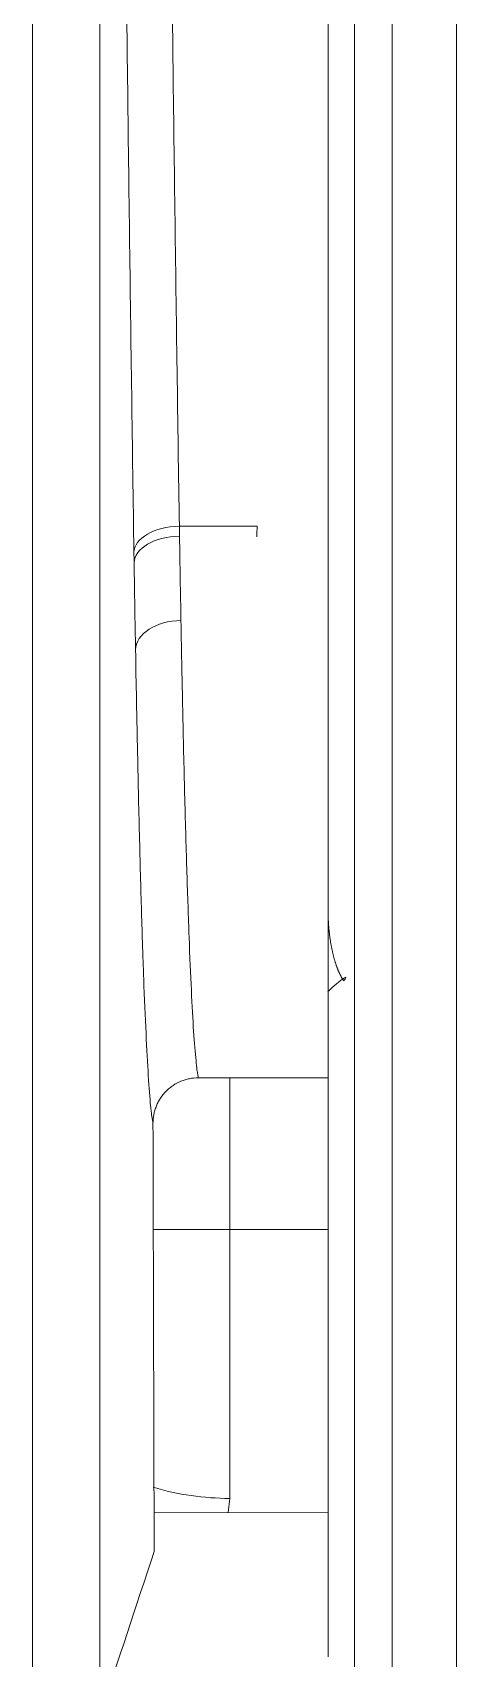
# Model space of a CAD drawing. Header units: inches. Extents: x 3778 to 56227, y -16914 to 35091.
# Drawn here: x 42127.82 to 42132.47, y -12645.99 to -12628.15 of the extents above; entities that cross this region are included whole.
import ezdxf

# ---------------------------------------------------------------- set-up
doc = ezdxf.new("R2010")
doc.units = ezdxf.units.IN
doc.header["$LTSCALE"] = 100
doc.header["$MEASUREMENT"] = 0
doc.layers.add('2-con', color=2, linetype='Continuous')
doc.layers.add('mark-B', color=2, linetype='Continuous', lineweight=20)

# ---------------------------------------------------------------- blocks, each defined once
blk = doc.blocks.new('무풍1WAY 대형')
at = {"layer": 'mark-B'}
for p, q in [((552.995, -434.559), (554.9, -434.565)), ((554.07, -434.719), (554.088, -434.563)), ((554.07, -437.67), (554.07, -434.719)), ((554.07, -437.67), (552.995, -437.67)), ((554.915, -437.67), (554.07, -437.67)), ((554.07, -439.332), (554.07, -437.67)), ((552.995, -439.332), (554.415, -439.332)), ((554.623, -445.381), (553.771, -445.381))]:
    blk.add_line(p, q, dxfattribs=at)
for centre, major_axis, ratio, start_param, end_param in [((554.07, -437.67), (-2.97, 0.327), 0.987542, 4.535212, 4.820796), ((554.605, -444.026), (0.498, 0.009), 0.646083, 4.700935, 6.260318), ((554.621, -444.982), (0.498, 0.008), 0.581597, 4.703405, 6.26173), ((554.623, -445.095), (0.498, 0.008), 0.573979, 4.703662, 6.261871)]:
    blk.add_ellipse(centre, major_axis=major_axis, ratio=ratio, start_param=start_param, end_param=end_param, dxfattribs=at)
for points, knots in [([(556.232, -406.867), (556.232, -407.096), (556.232, -407.325), (556.232, -407.788), (556.233, -408.018), (556.232, -408.709), (556.232, -409.169), (556.232, -410.55), (556.232, -411.471), (556.232, -414.232), (556.232, -416.072), (556.232, -421.589), (556.232, -425.265), (556.232, -432.611), (556.232, -436.281), (556.232, -441.783), (556.232, -443.616), (556.232, -447.28), (556.232, -449.111), (556.232, -452.771), (556.232, -454.601), (556.232, -457.345), (556.232, -458.26), (556.232, -460.089), (556.232, -461.003), (556.232, -463.743), (556.232, -465.566), (556.232, -469.204), (556.232, -471.02), (556.232, -476.457), (556.232, -480.068), (556.232, -484.115), (556.232, -484.565), (556.232, -485.463), (556.232, -486.81), (556.232, -488.154), (556.232, -490.838), (556.232, -492.623), (556.232, -494.403)], [0, 0, 0, 0, 0.007813, 0.007813, 0.015625, 0.015625, 0.03125, 0.03125, 0.0625, 0.0625, 0.125, 0.125, 0.25, 0.25, 0.375, 0.375, 0.4375, 0.4375, 0.5, 0.5, 0.5625, 0.5625, 0.59375, 0.59375, 0.625, 0.625, 0.6875, 0.6875, 0.75, 0.75, 0.875, 0.875, 0.890625, 0.890625, 0.90625, 0.9375, 0.9375, 1, 1, 1, 1]), ([(551.585, -457.359), (551.585, -457.179), (551.585, -456.82), (551.585, -456.281), (551.585, -455.743), (551.585, -455.205), (551.585, -454.667), (551.585, -454.13), (551.585, -453.593), (551.585, -453.056), (551.585, -452.52), (551.585, -451.984), (551.585, -451.448), (551.585, -450.913), (551.585, -450.378), (551.585, -449.843), (551.585, -449.309), (551.585, -448.775), (551.585, -448.241), (551.585, -447.708), (551.585, -447.174), (551.585, -446.642), (551.585, -446.109), (551.585, -445.577), (551.585, -445.045), (551.585, -444.514), (551.585, -443.983), (551.585, -443.452), (551.585, -442.922), (551.585, -442.391), (551.585, -441.862), (551.585, -441.332), (551.585, -440.803), (551.585, -440.274), (551.585, -439.746), (551.585, -439.218), (551.585, -438.69), (551.585, -438.162), (551.585, -437.635), (551.585, -437.108), (551.585, -436.582), (551.585, -436.056), (551.585, -435.53), (551.585, -435.004), (551.585, -434.479), (551.585, -433.955), (551.585, -433.43), (551.585, -432.906), (551.585, -432.382), (551.585, -431.859), (551.585, -431.335), (551.585, -430.813), (551.585, -430.29), (551.585, -429.768), (551.585, -429.246), (551.585, -428.725), (551.585, -428.204), (551.585, -427.683), (551.585, -427.162), (551.585, -426.642), (551.585, -426.122), (551.585, -425.603), (551.585, -425.084), (551.585, -424.565), (551.585, -424.047), (551.585, -423.528), (551.585, -423.011), (551.585, -422.493), (551.585, -421.976), (551.585, -421.459), (551.585, -420.943), (551.585, -420.427), (551.585, -419.911), (551.585, -419.396), (551.585, -418.881), (551.585, -418.366), (551.585, -418.023), (551.585, -417.851)], [0, 0, 0, 0, 0.013683, 0.027356, 0.04102, 0.054675, 0.06832, 0.081956, 0.095582, 0.109198, 0.122806, 0.136404, 0.149992, 0.163571, 0.17714, 0.1907, 0.204251, 0.217792, 0.231324, 0.244846, 0.258359, 0.271862, 0.285356, 0.29884, 0.312315, 0.325781, 0.339237, 0.352683, 0.366121, 0.379548, 0.392967, 0.406376, 0.419775, 0.433165, 0.446545, 0.459916, 0.473278, 0.48663, 0.499973, 0.513306, 0.52663, 0.539944, 0.553249, 0.566545, 0.579831, 0.593108, 0.606375, 0.619633, 0.632881, 0.64612, 0.659349, 0.672569, 0.68578, 0.698981, 0.712172, 0.725354, 0.738527, 0.751691, 0.764844, 0.777989, 0.791124, 0.804249, 0.817365, 0.830472, 0.843569, 0.856657, 0.869736, 0.882804, 0.895864, 0.908914, 0.921955, 0.934986, 0.948007, 0.96102, 0.974023, 0.987016, 1, 1, 1, 1]), ([(555.493, -447.94), (555.493, -447.769), (555.493, -447.614), (555.493, -447.288), (555.493, -447.125), (555.493, -446.635), (555.493, -446.309), (555.493, -445.331), (555.493, -444.679), (555.493, -442.725), (555.493, -441.424), (555.493, -437.523), (555.493, -434.928), (555.493, -432.338)], [0, 0, 0, 0, 0.03125, 0.03125, 0.0625, 0.0625, 0.125, 0.125, 0.25, 0.25, 0.5, 0.5, 1, 1, 1, 1]), ([(554.415, -439.332), (554.448, -439.332), (554.48, -439.329), (554.528, -439.319), (554.544, -439.315), (554.575, -439.306), (554.591, -439.3), (554.636, -439.281), (554.664, -439.266), (554.705, -439.238), (554.718, -439.229), (554.744, -439.208), (554.756, -439.197), (554.79, -439.162), (554.811, -439.137), (554.833, -439.103), (554.838, -439.096), (554.846, -439.082), (554.858, -439.06), (554.875, -439.023), (554.886, -438.993), (554.896, -438.961), (554.9, -438.945), (554.909, -438.897), (554.912, -438.865), (554.912, -438.832)], [0, 0, 0, 0, 0.125, 0.125, 0.1875, 0.1875, 0.25, 0.25, 0.375, 0.375, 0.4375, 0.4375, 0.5, 0.5, 0.625, 0.625, 0.65625, 0.65625, 0.6875, 0.75, 0.8125, 0.8125, 0.875, 0.875, 1, 1, 1, 1]), ([(554.912, -438.832), (554.916, -438.852), (554.921, -438.878), (554.926, -438.918), (554.927, -438.927), (554.929, -438.944), (554.933, -438.972), (554.936, -439.002), (554.947, -439.112), (554.955, -439.223), (554.972, -439.489), (554.98, -439.644), (554.997, -440), (555.005, -440.201), (555.016, -440.481), (555.018, -440.538), (555.022, -440.655), (555.028, -440.834), (555.034, -441.023), (555.046, -441.417), (555.053, -441.698), (555.068, -442.298), (555.076, -442.617), (555.084, -443.04), (555.087, -443.169), (555.09, -443.3), (555.091, -443.388), (555.092, -443.432), (555.097, -443.656), (555.1, -443.838), (555.103, -444.025)], [0, 0, 0, 0, 0.0625, 0.0625, 0.078125, 0.078125, 0.09375, 0.125, 0.125, 0.25, 0.25, 0.375, 0.375, 0.5, 0.5, 0.53125, 0.53125, 0.5625, 0.625, 0.625, 0.75, 0.75, 0.875, 0.875, 0.90625, 0.921875, 0.921875, 0.9375, 0.9375, 1, 1, 1, 1]), ([(554.605, -444.348), (554.602, -444.168), (554.599, -443.992), (554.594, -443.777), (554.594, -443.734), (554.592, -443.649), (554.589, -443.523), (554.587, -443.399), (554.578, -442.992), (554.571, -442.684), (554.556, -442.105), (554.548, -441.834), (554.532, -441.327), (554.524, -441.092), (554.508, -440.66), (554.5, -440.466), (554.483, -440.122), (554.475, -439.971), (554.458, -439.714), (554.449, -439.606), (554.438, -439.499), (554.435, -439.469), (554.432, -439.443), (554.43, -439.425), (554.429, -439.417), (554.423, -439.378), (554.419, -439.352), (554.415, -439.332)], [0, 0, 0, 0, 0.0625, 0.0625, 0.078125, 0.078125, 0.09375, 0.125, 0.125, 0.25, 0.25, 0.375, 0.375, 0.5, 0.5, 0.625, 0.625, 0.75, 0.75, 0.875, 0.875, 0.90625, 0.921875, 0.921875, 0.9375, 0.9375, 1, 1, 1, 1]), ([(552.993, -439.896), (552.993, -440.1), (552.993, -440.304), (552.993, -440.733), (552.993, -440.957), (552.993, -441.182)], [0, 0, 0, 0, 0.475773, 0.475773, 1, 1, 1, 1]), ([(552.995, -440.279), (552.977, -440.295), (552.96, -440.31), (552.926, -440.34), (552.91, -440.354), (552.88, -440.378), (552.867, -440.389), (552.842, -440.408), (552.832, -440.416), (552.815, -440.427), (552.808, -440.431), (552.799, -440.435), (552.797, -440.435), (552.796, -440.43), (552.798, -440.426), (552.806, -440.414), (552.812, -440.406), (552.82, -440.397)], [0, 0, 0, 0, 0.125, 0.125, 0.25, 0.25, 0.375, 0.375, 0.5, 0.5, 0.625, 0.625, 0.75, 0.75, 0.875, 0.875, 1, 1, 1, 1]), ([(552.82, -440.397), (552.822, -440.399), (552.825, -440.403), (552.829, -440.409), (552.833, -440.415), (552.838, -440.422), (552.842, -440.43), (552.846, -440.437), (552.851, -440.445), (552.855, -440.454), (552.86, -440.463), (552.864, -440.472), (552.869, -440.481), (552.873, -440.491), (552.878, -440.502), (552.882, -440.512), (552.887, -440.523), (552.891, -440.535), (552.896, -440.547), (552.9, -440.559), (552.904, -440.572), (552.909, -440.585), (552.913, -440.598), (552.917, -440.612), (552.922, -440.626), (552.926, -440.641), (552.93, -440.656), (552.934, -440.671), (552.938, -440.687), (552.942, -440.703), (552.945, -440.72), (552.949, -440.736), (552.953, -440.754), (552.956, -440.772), (552.96, -440.79), (552.963, -440.808), (552.966, -440.827), (552.969, -440.846), (552.972, -440.866), (552.975, -440.886), (552.977, -440.907), (552.98, -440.928), (552.982, -440.949), (552.984, -440.971), (552.986, -440.993), (552.987, -441.015), (552.989, -441.038), (552.99, -441.061), (552.991, -441.084), (552.992, -441.108), (552.993, -441.133), (552.993, -441.157), (552.993, -441.174), (552.993, -441.182)], [0, 0, 0, 0, 0.0084, 0.017197, 0.0264, 0.036014, 0.046048, 0.056505, 0.06739, 0.078709, 0.090464, 0.10266, 0.115298, 0.128382, 0.141915, 0.155898, 0.170333, 0.185223, 0.200569, 0.216372, 0.232634, 0.249357, 0.26654, 0.284186, 0.302296, 0.320869, 0.339908, 0.359413, 0.379385, 0.399823, 0.42073, 0.442106, 0.463951, 0.486265, 0.50905, 0.532305, 0.556031, 0.580229, 0.604899, 0.630041, 0.655656, 0.681744, 0.708305, 0.735339, 0.762847, 0.79083, 0.819286, 0.848218, 0.877624, 0.907505, 0.937861, 0.968693, 1, 1, 1, 1]), ([(552.993, -441.469), (552.993, -441.476), (552.993, -441.483), (552.993, -441.498), (552.993, -441.52), (552.993, -441.557), (552.993, -441.586), (552.993, -441.615), (552.993, -441.629), (552.993, -441.701), (552.993, -441.756), (552.993, -441.808)], [0, 0, 0, 0, 0.0625, 0.0625, 0.125, 0.25, 0.375, 0.375, 0.5, 0.5, 1, 1, 1, 1]), ([(552.993, -441.808), (552.993, -441.848), (552.993, -441.885), (552.993, -441.938), (552.993, -441.955), (552.993, -441.988), (552.993, -442.003), (552.993, -442.018)], [0, 0, 0, 0, 0.5, 0.5, 0.75, 0.75, 1, 1, 1, 1]), ([(552.993, -442.018), (552.993, -442.192), (552.993, -442.539), (552.993, -443.06), (552.993, -443.581), (552.993, -444.102), (552.993, -444.622), (552.993, -445.143), (552.993, -445.664), (552.993, -446.184), (552.993, -446.705), (552.993, -447.226), (552.993, -447.746), (552.993, -448.266), (552.993, -448.787), (552.993, -449.307), (552.993, -449.828), (552.993, -450.348), (552.993, -450.868), (552.993, -451.388), (552.993, -451.909), (552.993, -452.429), (552.993, -452.949), (552.993, -453.469), (552.993, -453.989), (552.993, -454.509), (552.993, -455.029), (552.993, -455.549), (552.993, -456.068), (552.993, -456.588), (552.993, -456.935), (552.993, -457.108)], [0, 0, 0, 0, 0.034483, 0.068965, 0.103448, 0.13793, 0.172413, 0.206896, 0.241378, 0.275861, 0.310343, 0.344826, 0.379309, 0.413791, 0.448274, 0.482757, 0.51724, 0.551722, 0.586205, 0.620688, 0.655171, 0.689654, 0.724136, 0.758619, 0.793102, 0.827585, 0.862068, 0.896551, 0.931034, 0.965517, 1, 1, 1, 1]), ([(555.121, -445.094), (555.129, -445.663), (555.146, -446.815), (555.162, -447.993), (555.185, -449.78), (555.2, -450.997), (555.228, -453.483), (555.241, -454.752), (555.259, -456.694), (555.27, -458.001), (555.281, -459.336), (555.286, -460.01)], [0, 0, 0, 0, 0.125, 0.25, 0.25, 0.5, 0.5, 0.75, 0.75, 0.875, 1, 1, 1, 1]), ([(554.788, -460.133), (554.783, -459.467), (554.772, -458.147), (554.761, -456.854), (554.743, -454.933), (554.73, -453.678), (554.702, -451.219), (554.688, -450.015), (554.664, -448.248), (554.648, -447.083), (554.632, -445.944), (554.623, -445.381)], [0, 0, 0, 0, 0.125, 0.25, 0.25, 0.5, 0.5, 0.75, 0.75, 0.875, 1, 1, 1, 1]), ([(555.493, -488.059), (555.493, -485.014), (555.493, -481.958), (555.493, -476.339), (555.493, -473.779), (555.493, -469.929), (555.493, -468.643), (555.493, -466.713), (555.493, -466.069), (555.493, -465.102), (555.493, -464.78), (555.493, -464.296), (555.493, -464.135), (555.493, -463.812), (555.493, -463.64), (555.493, -463.339), (555.493, -463.209), (555.493, -462.925), (555.493, -462.781), (555.493, -462.346), (555.493, -462.051), (555.493, -461.148), (555.493, -460.523), (555.493, -459.229), (555.493, -458.56), (555.493, -457.522), (555.493, -457.171), (555.493, -456.635), (555.493, -456.455), (555.493, -456.183), (555.493, -456.092), (555.493, -455.91), (555.493, -455.808), (555.493, -455.644), (555.493, -455.581), (555.493, -455.435), (555.493, -455.362), (555.493, -455.142), (555.493, -454.994), (555.493, -454.547), (555.493, -454.245), (555.493, -453.324), (555.493, -452.693), (555.493, -451.395), (555.493, -450.729), (555.493, -449.703), (555.493, -449.356), (555.493, -448.83), (555.493, -448.654), (555.493, -448.299), (555.493, -448.112), (555.493, -447.94)], [0, 0, 0, 0, 0.23099, 0.23099, 0.423242, 0.423242, 0.519369, 0.519369, 0.567432, 0.567432, 0.591463, 0.591463, 0.603479, 0.603479, 0.615495, 0.615495, 0.627511, 0.627511, 0.639526, 0.639526, 0.663558, 0.663558, 0.711621, 0.711621, 0.759684, 0.759684, 0.783716, 0.783716, 0.795732, 0.795732, 0.80174, 0.80174, 0.807748, 0.807748, 0.813755, 0.813755, 0.819763, 0.819763, 0.831779, 0.831779, 0.855811, 0.855811, 0.903874, 0.903874, 0.951937, 0.951937, 0.975969, 0.975969, 0.987984, 0.987984, 1, 1, 1, 1])]:
    blk.add_open_spline(points, degree=3, knots=knots, dxfattribs=at)
for points in [[(552.701, -457.233), (552.701, -444.112), (552.702, -430.948), (552.702, -417.749)], [(552.289, -417.913), (552.289, -431.081), (552.289, -444.215), (552.289, -457.307)], [(554.899, -434.137), (555.097, -433.537), (555.295, -432.937), (555.493, -432.338)], [(552.993, -440.279), (552.993, -437.848), (552.993, -435.416), (552.993, -432.983)], [(554.912, -438.832), (554.908, -437.267), (554.903, -435.702), (554.899, -434.137)], [(552.993, -440.638), (552.993, -440.518), (552.993, -440.398), (552.993, -440.279)], [(552.993, -440.769), (552.993, -440.725), (552.993, -440.681), (552.993, -440.638)], [(552.993, -441.185), (552.993, -441.046), (552.993, -440.907), (552.993, -440.769)], [(552.993, -441.182), (552.993, -441.278), (552.993, -441.373), (552.993, -441.469)], [(555.103, -444.025), (555.109, -444.333), (555.114, -444.652), (555.119, -444.981)], [(554.621, -445.272), (554.616, -444.954), (554.611, -444.646), (554.605, -444.348)], [(555.119, -444.981), (555.12, -445.018), (555.12, -445.056), (555.121, -445.094)], [(553.771, -445.381), (553.772, -445.343), (553.772, -445.305), (553.773, -445.267)], [(554.623, -445.381), (554.622, -445.345), (554.622, -445.308), (554.621, -445.272)]]:
    blk.add_open_spline(points, degree=3, dxfattribs=at)
blk = doc.blocks.new('dpdjzjs')
at = {"layer": 'mark-B', "rotation": 180}
blk.add_blockref('무풍1WAY 대형', (178654.915, 88751.491), dxfattribs=at)

msp = doc.modelspace()

# ---------------------------------------------------------------- block references
at = {"layer": '2-con'}
msp.add_blockref('dpdjzjs', (-135970.865, -101830.442), dxfattribs=at)

doc.saveas('drawing.dxf')
